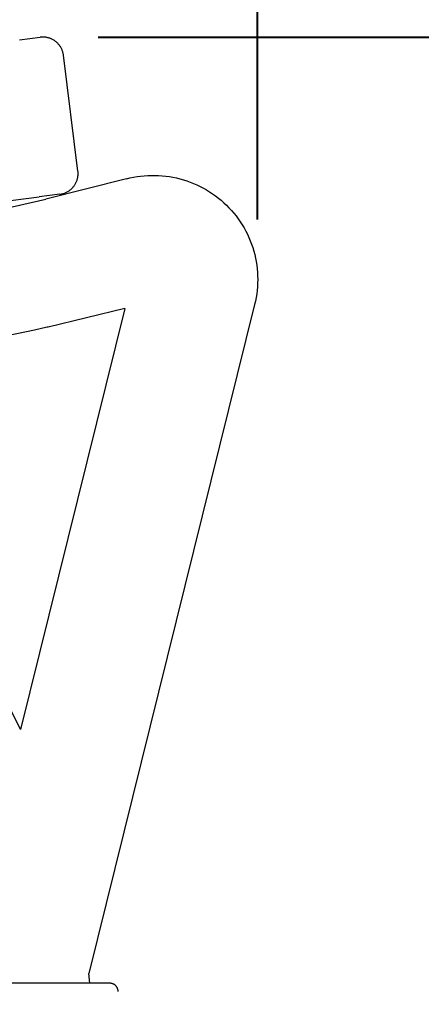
# Model space of a CAD drawing. Header units: inches. Extents: x -7 to 144, y -3 to 95.
# Drawn here: x 81.98 to 85.77, y 67.59 to 76.77 of the extents above; entities that cross this region are included whole.
import ezdxf

# ---------------------------------------------------------------- set-up
doc = ezdxf.new("R2010")
doc.units = ezdxf.units.IN
doc.layers.add('ZANO_R', color=7, linetype='Continuous', lineweight=0)
doc.layers.add('ZANO_W', color=1, linetype='Continuous', lineweight=0)
doc.styles.get("Standard").update_dxf_attribs({"font": 'arial.ttf'})
doc.dimstyles.new('amerykanie', dxfattribs={"dimtxt": 50, "dimasz": 50, "dimexe": 0.5, "dimexo": 0.5, "dimgap": 1, "dimtad": 1, "dimdec": 0, "dimzin": 0, "dimlunit": 5, "dimtxsty": 'Standard', "dimcen": 0.09, "dimclrd": 1, "dimclre": 1, "dimclrt": 1, "dimazin": 0, "dimtfac": 1, "dimtdec": 0, "dimtmove": 0, "dimatfit": 3, "dimfxl": 1, "dimtzin": 0, "dimarcsym": 1})

# ---------------------------------------------------------------- blocks, each defined once
blk = doc.blocks.new('*D356')
at = {"layer": 'ZANO_W', "color": 1, "lineweight": -2}
for p, q in [((66.7749, 83.7134), (66.7749, 80.4196)), ((84.2222, 74.8805), (84.2222, 81.4196)), ((67.7749, 80.9196), (83.2222, 80.9196))]:
    blk.add_line(p, q, dxfattribs=at)
at = {"layer": 'ZANO_W', "color": 1}
for points in [[(67.7749, 81.0863), (67.7749, 80.753), (66.7749, 80.9196)], [(83.2222, 80.753), (83.2222, 81.0863), (84.2222, 80.9196)]]:
    blk.add_solid(points, dxfattribs=at)
at = {"layer": 'ZANO_W', "color": 1, "insert": (75.4986, 82.0659), "char_height": 1.25, "attachment_point": 5}
blk.add_mtext('17 7/16', dxfattribs=at)
blk = doc.blocks.new('*D357')
at = {"layer": 'ZANO_W', "color": 1, "lineweight": -2}
for p, q in [((82.7194, 76.6025), (89.3777, 76.6025)), ((88.8777, 75.6025), (88.8777, 60.6881)), ((87.6107, 59.6881), (89.3777, 59.6881))]:
    blk.add_line(p, q, dxfattribs=at)
at = {"layer": 'ZANO_W', "color": 1}
for points in [[(89.0443, 75.6025), (88.711, 75.6025), (88.8777, 76.6025)], [(88.711, 60.6881), (89.0443, 60.6881), (88.8777, 59.6881)]]:
    blk.add_solid(points, dxfattribs=at)
at = {"layer": 'ZANO_W', "color": 1, "insert": (87.7313, 68.1453), "char_height": 1.25, "attachment_point": 5, "rotation": 90}
blk.add_mtext('16 15/16', dxfattribs=at)

msp = doc.modelspace()

# ---------------------------------------------------------------- linework, layer by layer
at = {"layer": 'ZANO_R'}
for p, q in [((81.9771, 76.57787), (82.17244, 76.60228)), ((82.17912, 76.603), (82.17244, 76.60228)), ((82.18582, 76.60349), (82.17912, 76.603)), ((82.19254, 76.60375), (82.18582, 76.60349)), ((82.19926, 76.60378), (82.19254, 76.60375)), ((82.20598, 76.60358), (82.19926, 76.60378)), ((82.21269, 76.60316), (82.20598, 76.60358)), ((82.21938, 76.6025), (82.21269, 76.60316)), ((82.22604, 76.60162), (82.21938, 76.6025)), ((82.23267, 76.60051), (82.22604, 76.60162)), ((82.23926, 76.59917), (82.23267, 76.60051)), ((82.2458, 76.59761), (82.23926, 76.59917)), ((82.25228, 76.59583), (82.2458, 76.59761)), ((82.25869, 76.59383), (82.25228, 76.59583)), ((82.26504, 76.59161), (82.25869, 76.59383)), ((82.2713, 76.58917), (82.26504, 76.59161)), ((82.27748, 76.58652), (82.2713, 76.58917)), ((82.28356, 76.58366), (82.27748, 76.58652)), ((82.28955, 76.5806), (82.28356, 76.58366)), ((82.29542, 76.57734), (82.28955, 76.5806)), ((82.30118, 76.57387), (82.29542, 76.57734)), ((82.30682, 76.57021), (82.30118, 76.57387)), ((82.31233, 76.56636), (82.30682, 76.57021)), ((82.31771, 76.56233), (82.31233, 76.56636)), ((82.32294, 76.55811), (82.31771, 76.56233)), ((82.32803, 76.55372), (82.32294, 76.55811)), ((82.33296, 76.54915), (82.32803, 76.55372)), ((82.33774, 76.54442), (82.33296, 76.54915)), ((82.34235, 76.53953), (82.33774, 76.54442)), ((82.34679, 76.53449), (82.34235, 76.53953)), ((82.35106, 76.52929), (82.34679, 76.53449)), ((82.35514, 76.52396), (82.35106, 76.52929)), ((82.35905, 76.51848), (82.35514, 76.52396)), ((82.36276, 76.51288), (82.35905, 76.51848)), ((82.36628, 76.50715), (82.36276, 76.51288)), ((82.3696, 76.50131), (82.36628, 76.50715)), ((82.37272, 76.49536), (82.3696, 76.50131)), ((82.37564, 76.4893), (82.37272, 76.49536)), ((82.37835, 76.48315), (82.37564, 76.4893)), ((82.38084, 76.47691), (82.37835, 76.48315)), ((82.38313, 76.47059), (82.38084, 76.47691)), ((82.38519, 76.46419), (82.38313, 76.47059)), ((82.38703, 76.45773), (82.38519, 76.46419)), ((82.38866, 76.4512), (82.38703, 76.45773)), ((82.39006, 76.44463), (82.38866, 76.4512)), ((82.39123, 76.43801), (82.39006, 76.44463)), ((82.39218, 76.43136), (82.39123, 76.43801)), ((82.52888, 75.3375), (82.39218, 76.43136)), ((82.5296, 75.33082), (82.52888, 75.3375)), ((82.53009, 75.32411), (82.5296, 75.33082)), ((82.53035, 75.3174), (82.53009, 75.32411)), ((82.53038, 75.31068), (82.53035, 75.3174)), ((82.98647, 75.264), (82.22679, 75.07208)), ((82.5072, 75.22039), (82.51027, 75.22637)), ((82.51027, 75.22637), (82.51312, 75.23246)), ((82.51312, 75.23246), (82.51577, 75.23863)), ((82.51577, 75.23863), (82.51821, 75.2449)), ((82.51821, 75.2449), (82.52043, 75.25124)), ((82.52043, 75.25124), (82.52243, 75.25766)), ((82.52243, 75.25766), (82.52421, 75.26414)), ((82.52421, 75.26414), (82.52577, 75.27068)), ((82.52577, 75.27068), (82.52711, 75.27727)), ((82.52711, 75.27727), (82.52822, 75.2839)), ((82.52822, 75.2839), (82.5291, 75.29056)), ((82.5291, 75.29056), (82.52976, 75.29725)), ((82.52976, 75.29725), (82.53018, 75.30396)), ((82.53018, 75.30396), (82.53038, 75.31068)), ((82.98647, 75.264), (83.01949, 75.27221)), ((83.01949, 75.27221), (83.05277, 75.27927)), ((83.05277, 75.27927), (83.08628, 75.28517)), ((83.08628, 75.28517), (83.11997, 75.28991)), ((83.11997, 75.28991), (83.1538, 75.29349)), ((83.1538, 75.29349), (83.18774, 75.29589)), ((83.18774, 75.29589), (83.22174, 75.29712)), ((83.22174, 75.29712), (83.25577, 75.29717)), ((83.25577, 75.29717), (83.28977, 75.29605)), ((83.28977, 75.29605), (83.32372, 75.29375)), ((83.32372, 75.29375), (83.35756, 75.29029)), ((83.35756, 75.29029), (83.39127, 75.28565)), ((83.39127, 75.28565), (83.4248, 75.27985)), ((83.4248, 75.27985), (83.4581, 75.2729)), ((83.4581, 75.2729), (83.49115, 75.26479)), ((83.49115, 75.26479), (83.52389, 75.25556)), ((83.52389, 75.25556), (83.5563, 75.24519)), ((83.5563, 75.24519), (83.58833, 75.23371)), ((83.58833, 75.23371), (83.61994, 75.22113)), ((82.40351, 75.12909), (82.40975, 75.13159)), ((82.40975, 75.13159), (82.4159, 75.1343)), ((82.4159, 75.1343), (82.42196, 75.13721)), ((82.42196, 75.13721), (82.42791, 75.14033)), ((82.42791, 75.14033), (82.43375, 75.14366)), ((82.43375, 75.14366), (82.43948, 75.14718)), ((82.43948, 75.14718), (82.44508, 75.15089)), ((82.44508, 75.15089), (82.45056, 75.15479)), ((82.45056, 75.15479), (82.45589, 75.15888)), ((82.45589, 75.15888), (82.46109, 75.16315)), ((82.46109, 75.16315), (82.46613, 75.16759)), ((82.46613, 75.16759), (82.47102, 75.1722)), ((82.47102, 75.1722), (82.47575, 75.17698)), ((82.47575, 75.17698), (82.48032, 75.18191)), ((82.48032, 75.18191), (82.48471, 75.187)), ((82.48471, 75.187), (82.48893, 75.19223)), ((82.48893, 75.19223), (82.49296, 75.19761)), ((82.49296, 75.19761), (82.49681, 75.20312)), ((82.49681, 75.20312), (82.50047, 75.20876)), ((82.50047, 75.20876), (82.50394, 75.21452)), ((82.50394, 75.21452), (82.5072, 75.22039)), ((83.61994, 75.22113), (83.6511, 75.20747)), ((83.6511, 75.20747), (83.68177, 75.19274)), ((83.68177, 75.19274), (83.71191, 75.17695)), ((83.71191, 75.17695), (83.74149, 75.16014)), ((83.74149, 75.16014), (83.77046, 75.14231)), ((83.77046, 75.14231), (83.79881, 75.12349)), ((75.91203, 74.31221), (82.16262, 75.09335)), ((81.51314, 74.91129), (82.22679, 75.07208)), ((82.35786, 75.11775), (82.16262, 75.09335)), ((82.35786, 75.11775), (82.35796, 75.11776)), ((82.35796, 75.11776), (82.36461, 75.11871)), ((82.36461, 75.11871), (82.37123, 75.11988)), ((82.37123, 75.11988), (82.3778, 75.12128)), ((82.3778, 75.12128), (82.38433, 75.1229)), ((82.38433, 75.1229), (82.39079, 75.12475)), ((82.39079, 75.12475), (82.39719, 75.12681)), ((82.39719, 75.12681), (82.40351, 75.12909)), ((83.79881, 75.12349), (83.82649, 75.1037)), ((83.82649, 75.1037), (83.85346, 75.08297)), ((83.85346, 75.08297), (83.87971, 75.06131)), ((83.87971, 75.06131), (83.90519, 75.03877)), ((83.90519, 75.03877), (83.92987, 75.01535)), ((83.92987, 75.01535), (83.95374, 74.9911)), ((83.95374, 74.9911), (83.97674, 74.96604)), ((83.97674, 74.96604), (83.99887, 74.94019)), ((83.99887, 74.94019), (84.0201, 74.9136)), ((84.0201, 74.9136), (84.04039, 74.88629)), ((84.04039, 74.88629), (84.05972, 74.85829)), ((84.05972, 74.85829), (84.07808, 74.82964)), ((84.07808, 74.82964), (84.09543, 74.80038)), ((84.09543, 74.80038), (84.11177, 74.77053)), ((84.11177, 74.77053), (84.12706, 74.74014)), ((84.12706, 74.74014), (84.14129, 74.70924)), ((84.14129, 74.70924), (84.15444, 74.67786)), ((84.15444, 74.67786), (84.16651, 74.64604)), ((84.16651, 74.64604), (84.17746, 74.61383)), ((84.17746, 74.61383), (84.1873, 74.58126)), ((84.1873, 74.58126), (84.196, 74.54837)), ((84.196, 74.54837), (84.20357, 74.5152)), ((84.20357, 74.5152), (84.20998, 74.48178)), ((84.20998, 74.48178), (84.21523, 74.44817)), ((84.21523, 74.44817), (84.21932, 74.41439)), ((84.21932, 74.41439), (84.22224, 74.38049)), ((84.22224, 74.38049), (84.22398, 74.34651)), ((84.22455, 74.3125), (84.22394, 74.27848)), ((84.22398, 74.34651), (84.22455, 74.3125)), ((84.22216, 74.2445), (84.2192, 74.21061)), ((84.22394, 74.27848), (84.22216, 74.2445)), ((84.20979, 74.14322), (84.20334, 74.10982)), ((84.21508, 74.17683), (84.20979, 74.14322)), ((84.2192, 74.21061), (84.21508, 74.17683)), ((82.96969, 74.03893), (81.98567, 70.06174)), ((82.96969, 74.03893), (82.24646, 73.86355)), ((84.19574, 74.07665), (82.63195, 67.75617)), ((84.20334, 74.10982), (84.19574, 74.07665)), ((82.23765, 73.86153), (82.11754, 73.83423)), ((82.24646, 73.86355), (82.23765, 73.86153)), ((82.11754, 73.83423), (81.19456, 73.64123)), ((81.98567, 70.06174), (81.87649, 70.28487)), ((82.64139, 67.66413), (82.63195, 67.75618)), ((82.82929, 67.66413), (81.35374, 67.66413)), ((82.83198, 67.66408), (82.82929, 67.66413)), ((82.83467, 67.66394), (82.83198, 67.66408)), ((82.83735, 67.66371), (82.83467, 67.66394)), ((82.84002, 67.66339), (82.83735, 67.66371)), ((82.84267, 67.66298), (82.84002, 67.66339)), ((82.84531, 67.66248), (82.84267, 67.66298)), ((82.84794, 67.66189), (82.84531, 67.66248)), ((82.85054, 67.66121), (82.84794, 67.66189)), ((82.85311, 67.66044), (82.85054, 67.66121)), ((82.85566, 67.65958), (82.85311, 67.66044)), ((82.85818, 67.65864), (82.85566, 67.65958)), ((82.86066, 67.65761), (82.85818, 67.65864)), ((82.86311, 67.65649), (82.86066, 67.65761)), ((82.86552, 67.6553), (82.86311, 67.65649)), ((82.86789, 67.65402), (82.86552, 67.6553)), ((82.87021, 67.65266), (82.86789, 67.65402)), ((82.87248, 67.65123), (82.87021, 67.65266)), ((82.8747, 67.64971), (82.87248, 67.65123)), ((82.87687, 67.64813), (82.8747, 67.64971)), ((82.87899, 67.64647), (82.87687, 67.64813)), ((82.88104, 67.64473), (82.87899, 67.64647)), ((82.88304, 67.64293), (82.88104, 67.64473)), ((82.88497, 67.64106), (82.88304, 67.64293)), ((82.88684, 67.63913), (82.88497, 67.64106)), ((82.88864, 67.63713), (82.88684, 67.63913)), ((82.89037, 67.63508), (82.88864, 67.63713)), ((82.89203, 67.63296), (82.89037, 67.63508)), ((82.89362, 67.63079), (82.89203, 67.63296)), ((82.89513, 67.62857), (82.89362, 67.63079)), ((82.89657, 67.6263), (82.89513, 67.62857)), ((82.89793, 67.62398), (82.89657, 67.6263)), ((82.89921, 67.62161), (82.89793, 67.62398)), ((82.9004, 67.6192), (82.89921, 67.62161)), ((82.90152, 67.61676), (82.9004, 67.6192)), ((82.90254, 67.61427), (82.90152, 67.61676)), ((82.90349, 67.61175), (82.90254, 67.61427)), ((82.90434, 67.60921), (82.90349, 67.61175)), ((82.90511, 67.60663), (82.90434, 67.60921)), ((82.9058, 67.60403), (82.90511, 67.60663)), ((82.90639, 67.60141), (82.9058, 67.60403)), ((82.90689, 67.59876), (82.90639, 67.60141)), ((82.9073, 67.59611), (82.90689, 67.59876)), ((82.90762, 67.59344), (82.9073, 67.59611)), ((82.90785, 67.59076), (82.90762, 67.59344)), ((82.90799, 67.58807), (82.90785, 67.59076)), ((82.90803, 67.58539), (82.90799, 67.58807))]:
    msp.add_line(p, q, dxfattribs=at)

# ---------------------------------------------------------------- dimensions: what is measured, and where the dimension line sits
at = {"layer": 'ZANO_W'}
dim = msp.add_linear_dim(base=(84.22224, 80.91962), p1=(66.77486, 84.2134), p2=(84.22224, 74.38049), dimstyle='amerykanie', override={"dimtxt": 1.25, "dimasz": 1, "dimgap": 0.5, "dimdec": 4, "dimaunit": 1, "dimadec": 1, "dimtdec": 4, "dimtmove": 1, "dimfrac": 2}, dxfattribs=at)
dim.commit()
dim.dimension.update_dxf_attribs({"geometry": '*D356', "text_midpoint": (75.49855, 82.06594)})
dim = msp.add_linear_dim(base=(88.87766, 59.68806), p1=(82.21938, 76.6025), p2=(87.11066, 59.68806), angle=90, dimstyle='amerykanie', override={"dimtxt": 1.25, "dimasz": 1, "dimgap": 0.5, "dimdec": 4, "dimaunit": 1, "dimadec": 1, "dimtdec": 4, "dimtmove": 1, "dimfrac": 2}, dxfattribs=at)
dim.commit()
dim.dimension.update_dxf_attribs({"geometry": '*D357', "text_midpoint": (87.73134, 68.14528)})

doc.saveas('drawing.dxf')
